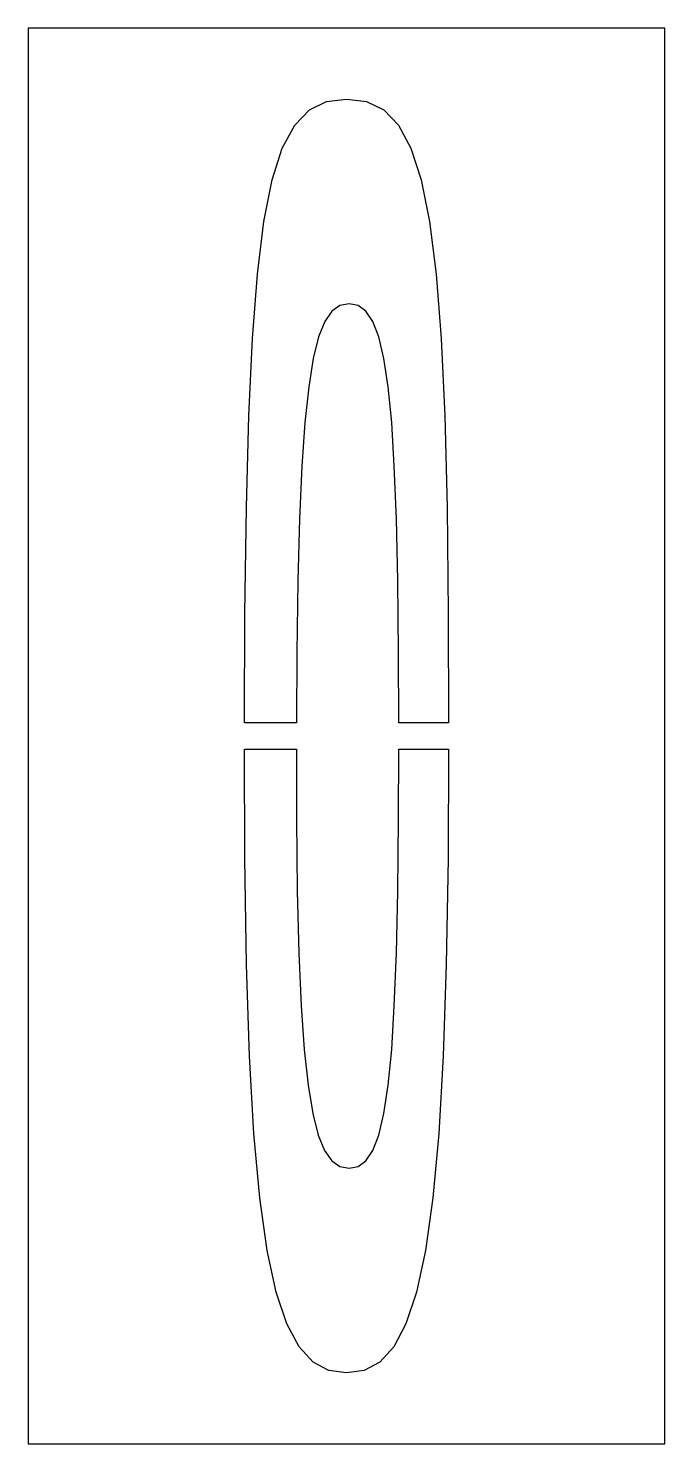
# Model space of a CAD drawing. Extents: x 0 to 18, y 0 to 40.
import ezdxf

# ---------------------------------------------------------------- set-up
doc = ezdxf.new("R2010")
doc.units = 0
doc.layers.add('CUT', color=7, linetype='Continuous')
doc.layers.add('OUTSIDE', color=1, linetype='Continuous')

msp = doc.modelspace()

# ---------------------------------------------------------------- linework, layer by layer
at = {"layer": 'CUT'}
for points in [[(10.8222, 36.6168), (11.1125, 35.7173), (11.349, 34.5383), (11.5353, 33.0547), (11.6787, 31.2307), (11.779, 29.0448), (11.8435, 26.4611), (11.8794, 23.4581), (11.8889, 20.376), (10.4771, 20.376), (10.471, 22.3472), (10.4495, 24.3862), (10.4101, 26.1386), (10.3528, 27.6221), (10.2775, 28.8585), (10.1808, 29.869), (10.0589, 30.6681), (9.9156, 31.2773), (9.7472, 31.7181), (9.5501, 32.0084), (9.3279, 32.1696), (9.0735, 32.2162), (8.8154, 32.1696), (8.5897, 32.0084), (8.3854, 31.7181), (8.2098, 31.2773), (8.0593, 30.6681), (7.9303, 29.869), (7.8228, 28.8585), (7.7368, 27.6221), (7.6723, 26.1386), (7.6257, 24.3862), (7.5971, 22.3472), (7.585, 20.376), (6.1118, 20.376), (6.1278, 23.4581), (6.1672, 26.4611), (6.2353, 29.0448), (6.3392, 31.2307), (6.479, 33.0547), (6.6618, 34.5383), (6.8983, 35.7173), (7.1849, 36.6168), (7.5361, 37.2654), (7.9518, 37.6918), (8.4356, 37.9283), (9.0018, 38), (9.5644, 37.9283), (10.0518, 37.6918), (10.4674, 37.2654)], [(11.822, 13.5389), (11.7324, 10.9552), (11.607, 8.7693), (11.4386, 6.9453), (11.2307, 5.4617), (10.9799, 4.2827), (10.6825, 3.3832), (10.3349, 2.7346), (9.9407, 2.3082), (9.4963, 2.0717), (9.0018, 2), (8.5037, 2.0717), (8.0557, 2.3082), (7.658, 2.7346), (7.3104, 3.3832), (7.0094, 4.2827), (6.7549, 5.4617), (6.5471, 6.9453), (6.3787, 8.7693), (6.2532, 10.9552), (6.1672, 13.5389), (6.1206, 16.5419), (6.1111, 19.624), (7.5833, 19.624), (7.5863, 17.6528), (7.6078, 15.6138), (7.6544, 13.8614), (7.7189, 12.3779), (7.8049, 11.1415), (7.9124, 10.131), (8.045, 9.3319), (8.1991, 8.7227), (8.3818, 8.2819), (8.5861, 7.9916), (8.8154, 7.834), (9.0735, 7.7838), (9.3279, 7.834), (9.5501, 7.9916), (9.7472, 8.2819), (9.9156, 8.7227), (10.0589, 9.3319), (10.1808, 10.131), (10.2775, 11.1415), (10.3528, 12.3779), (10.4101, 13.8614), (10.4495, 15.6138), (10.471, 17.6528), (10.4771, 19.624), (11.8882, 19.624), (11.8722, 16.5419)]]:
    msp.add_lwpolyline(points, close=True, dxfattribs=at)
at = {"layer": 'OUTSIDE'}
msp.add_lwpolyline([(0, 0), (18, 0), (18, 40), (0, 40)], close=True, dxfattribs=at)

doc.saveas('drawing.dxf')
